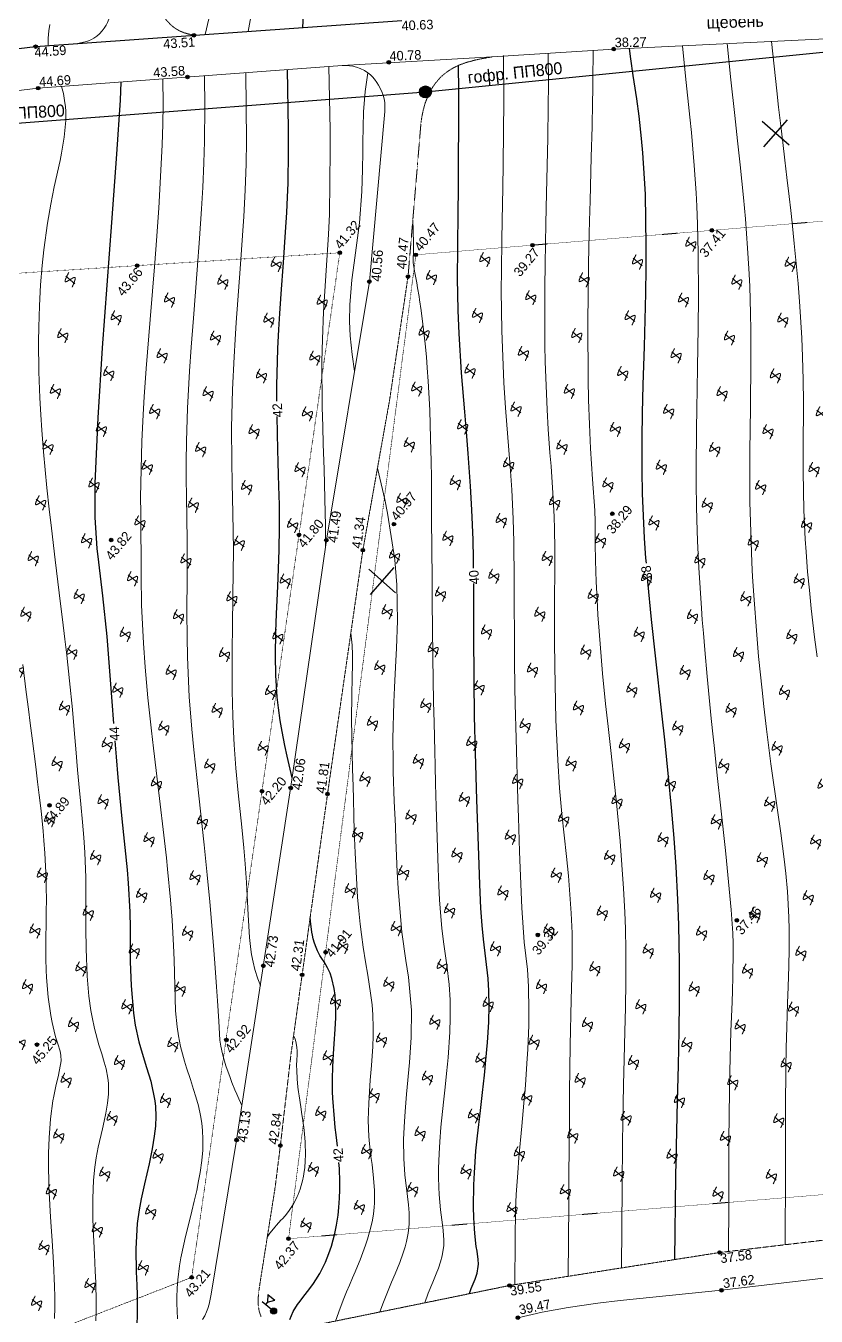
# Model space of a CAD drawing. Header units: millimetres. Extents: x -2893842 to -949497, y -1203244 to 262218.
# Drawn here: x -2146808 to -2080519, y -541060 to -432807 of the extents above; entities that cross this region are included whole.
import ezdxf

# ---------------------------------------------------------------- set-up
doc = ezdxf.new("R2010")
doc.units = ezdxf.units.MM
doc.linetypes.add('g5_05x2', pattern=[3.5, 2.5, -1])
doc.linetypes.add('g5_366', pattern=[0.85, 0.1, -0.75])
doc.layers.get('0').update_dxf_attribs({"lineweight": 5})
for name, color, linetype in [('!!!_ Размеры', 7, 'Continuous'), ('02_сетка', 253, 'Continuous'), ('07_Объекты электропередачи', 253, 'Continuous'), ('10_Границы покрытий и угодий', 253, 'Continuous'), ('13_Растительность', 253, 'Continuous'), ('19_Горизонтали', 253, 'Continuous'), ('30_Канализация', 253, 'Continuous'), ('44_Крышки колодцев', 253, 'Continuous'), ('61_Отметки высоты поверхности', 253, 'Continuous')]:
    doc.layers.add(name, color=color, linetype=linetype)
doc.styles.add('LIKE17', font='d431.shx')
doc.styles.add('LIKE32', font='peteri.shx')
doc.styles.add('LIKE36', font='pragmai.shx')
doc.styles.add('Line_GUGK', font='')
doc.styles.get('Line_GUGK').set_extended_font_data('Bm431', italic=True)
doc.linetypes.add('g5_122_d', pattern='A,1,-1,1.5,-0.4,["Др",Line_GUGK,S=1,R=0,X=0,Y=-0.5],-2.4,1.5,-1,4,-1,4,-1,3', length=21.8)

# ---------------------------------------------------------------- blocks, each defined once
blk = doc.blocks.new('BL_333')
at = {"color": 0}
for p, q in [((0, -3), (0, 3)), ((-3, 0), (3, 0))]:
    blk.add_line(p, q, dxfattribs=at)
blk = doc.blocks.new('g5_330')
blk.add_hatch(color=0).paths.add_polyline_path([(-0.15, 0, 1), (0.15, 0, 1)])
at = {"color": 0}
blk.add_circle((0, 0), 0.15, dxfattribs=at)
blk = doc.blocks.new('g5_111_3b')
h = blk.add_hatch(color=0)
edge = h.paths.add_edge_path()
edge.add_arc((0, 0), 0.25, 0, 360)
at = {"color": 0}
for points in [[(0, 1.25), (0, 0.25)], [(0.75, 1.25), (0.25, 0.875), (0.75, 0.5)], [(0.75, 1.25), (0.75, 0.5)], [(0.25, 0.875), (0, 0.875)]]:
    blk.add_lwpolyline(points, dxfattribs=at)
blk.add_circle((0, 0), 0.25, dxfattribs=at)
blk = doc.blocks.new('g5_117')
h = blk.add_hatch(color=255)
h.paths.add_polyline_path([(-0.3, 0.35), (0.35, -0.3, 0.177899), (0.46, 0, 0.639215)])
h.paths.add_polyline_path([(-0.35, 0.3, 0.177899), (-0.46, 0, 0.639215), (0.3, -0.35)])
at = {"color": 0}
blk.add_lwpolyline([(0.35, -0.35), (-0.35, 0.35)], dxfattribs=at)
blk.add_circle((0, 0), 0.5, dxfattribs=at)
blk = doc.blocks.new('g5_411')
at = {"color": 0, "linetype": 'Continuous', "lineweight": 15}
for points in [[(0.38, 1), (0.37, 1), (0.36, 1), (0.35, 0.99), (0.34, 0.99), (0.33, 0.99), (0.32, 0.99), (0.31, 0.99), (0.3, 0.98), (0.29, 0.98), (0.28, 0.98), (0.27, 0.98), (0.26, 0.97), (0.25, 0.97), (0.24, 0.97), (0.23, 0.97), (0.22, 0.97), (0.21, 0.96), (0.2, 0.96), (0.19, 0.96), (0.18, 0.96), (0.17, 0.95), (0.16, 0.95), (0.15, 0.95), (0.14, 0.95), (0.13, 0.95), (0.12, 0.94), (0.11, 0.94), (0.1, 0.94), (0.09, 0.94), (0.08, 0.93), (0.07, 0.93), (0.06, 0.93), (0.05, 0.93), (0.04, 0.93), (0.03, 0.92), (0.02, 0.92), (0.01, 0.92), (0, 0.92), (-0.01, 0.91), (-0.01, 0.91), (-0.02, 0.91), (-0.03, 0.91), (-0.04, 0.9), (-0.05, 0.9), (-0.06, 0.9), (-0.07, 0.9), (-0.08, 0.89), (-0.09, 0.89), (-0.1, 0.89), (-0.11, 0.88), (-0.12, 0.88), (-0.13, 0.88), (-0.14, 0.88), (-0.15, 0.87), (-0.16, 0.87), (-0.17, 0.87), (-0.18, 0.86), (-0.19, 0.86), (-0.2, 0.86), (-0.21, 0.86), (-0.22, 0.85), (-0.23, 0.85), (-0.24, 0.85), (-0.24, 0.84), (-0.25, 0.84), (-0.26, 0.83), (-0.27, 0.83), (-0.28, 0.83), (-0.29, 0.82), (-0.3, 0.82), (-0.31, 0.81), (-0.32, 0.81), (-0.33, 0.8), (-0.34, 0.8), (-0.34, 0.79), (-0.35, 0.79), (-0.36, 0.78), (-0.37, 0.78), (-0.37, 0.77), (-0.38, 0.76), (-0.38, 0.75), (-0.38, 0.74), (-0.38, 0.73), (-0.38, 0.72), (-0.38, 0.71), (-0.37, 0.71), (-0.36, 0.7), (-0.35, 0.69), (-0.35, 0.69), (-0.34, 0.68), (-0.33, 0.68), (-0.32, 0.67), (-0.31, 0.67), (-0.3, 0.66), (-0.29, 0.66), (-0.28, 0.65), (-0.28, 0.65), (-0.27, 0.64), (-0.26, 0.64), (-0.25, 0.63), (-0.24, 0.63), (-0.23, 0.63), (-0.22, 0.62), (-0.21, 0.62), (-0.2, 0.62), (-0.19, 0.61), (-0.18, 0.61), (-0.17, 0.6), (-0.17, 0.6), (-0.16, 0.6), (-0.15, 0.59), (-0.14, 0.59), (-0.13, 0.59), (-0.12, 0.58), (-0.11, 0.58), (-0.1, 0.58), (-0.09, 0.57), (-0.08, 0.57), (-0.07, 0.57), (-0.06, 0.56), (-0.05, 0.56), (-0.04, 0.56), (-0.03, 0.55), (-0.02, 0.55), (-0.01, 0.55), (-0.01, 0.54), (0, 0.54), (0.01, 0.54), (0.02, 0.53), (0.03, 0.53), (0.04, 0.53), (0.05, 0.52), (0.06, 0.52), (0.07, 0.52), (0.08, 0.51), (0.09, 0.51), (0.1, 0.51), (0.11, 0.5), (0.12, 0.5), (0.13, 0.5), (0.14, 0.49), (0.14, 0.49), (0.15, 0.48), (0.16, 0.48), (0.17, 0.48), (0.18, 0.47), (0.19, 0.47), (0.2, 0.47), (0.21, 0.46), (0.22, 0.46), (0.23, 0.45), (0.24, 0.45), (0.25, 0.45), (0.26, 0.44), (0.26, 0.44), (0.27, 0.43), (0.28, 0.43), (0.29, 0.42), (0.3, 0.42), (0.31, 0.42), (0.32, 0.41), (0.33, 0.4), (0.33, 0.4), (0.34, 0.39), (0.35, 0.39), (0.36, 0.38), (0.37, 0.38), (0.37, 0.37), (0.38, 0.36), (0.39, 0.35), (0.39, 0.34), (0.39, 0.33), (0.39, 0.32), (0.39, 0.31), (0.39, 0.3), (0.38, 0.3), (0.38, 0.29), (0.37, 0.28), (0.36, 0.27), (0.36, 0.27), (0.35, 0.26), (0.34, 0.25), (0.33, 0.25), (0.32, 0.24), (0.31, 0.24), (0.31, 0.23), (0.3, 0.23), (0.29, 0.22), (0.28, 0.22), (0.27, 0.21), (0.26, 0.21), (0.25, 0.2), (0.24, 0.2), (0.23, 0.2), (0.23, 0.19), (0.22, 0.19), (0.21, 0.18), (0.2, 0.18), (0.19, 0.18), (0.18, 0.17), (0.17, 0.17), (0.16, 0.17), (0.15, 0.16), (0.14, 0.16), (0.13, 0.15), (0.12, 0.15), (0.11, 0.15), (0.1, 0.14), (0.1, 0.14), (0.09, 0.14), (0.08, 0.13), (0.07, 0.13), (0.06, 0.13), (0.05, 0.13), (0.04, 0.12), (0.03, 0.12), (0.02, 0.12), (0.01, 0.11), (0, 0.11), (-0.01, 0.11), (-0.02, 0.1), (-0.03, 0.1), (-0.04, 0.1), (-0.05, 0.09), (-0.06, 0.09), (-0.07, 0.09), (-0.08, 0.09), (-0.09, 0.08), (-0.1, 0.08), (-0.1, 0.08), (-0.11, 0.07), (-0.12, 0.07), (-0.13, 0.07), (-0.14, 0.07), (-0.15, 0.06), (-0.16, 0.06), (-0.17, 0.06), (-0.18, 0.05), (-0.19, 0.05), (-0.2, 0.05), (-0.21, 0.05), (-0.22, 0.04), (-0.23, 0.04), (-0.24, 0.04), (-0.25, 0.04), (-0.26, 0.03), (-0.27, 0.03), (-0.28, 0.03), (-0.29, 0.02), (-0.3, 0.02), (-0.31, 0.02), (-0.32, 0.02), (-0.33, 0.01), (-0.34, 0.01), (-0.35, 0.01), (-0.35, 0.01), (-0.36, 0), (-0.37, 0), (-0.38, 0)], [(0, 1), (0, 0)]]:
    blk.add_lwpolyline(points, dxfattribs=at)
blk = doc.blocks.new('Топо_07.04.17')
at = {"layer": '02_сетка', "color": 3, "linetype": 'Continuous'}
for p, q in [((-193068, -310285), (-190847, -308269)), ((-190949, -310388), (-192966, -308166)), ((-230092, -343889), (-227871, -341873)), ((-227973, -343992), (-229989, -341771))]:
    blk.add_line(p, q, dxfattribs=at)
at = {"layer": '10_Границы покрытий и угодий', "color": 7, "linetype": 'Continuous', "lineweight": 30}
blk.add_lwpolyline([(-281070, -295231), (-252814, -295062), (-222045, -296344)], dxfattribs=at)
at = {"layer": '10_Границы покрытий и угодий', "linetype": 'Continuous', "lineweight": 20}
for points in [[(-280998, -298733), (-252989, -298552), (-227444, -299523), (-214855, -300231), (-204661, -300734), (-184621, -302031), (-178068, -303047), (-175637, -303386), (-173599, -303604), (-172011, -303717), (-171002, -303758), (-169005, -303764), (-167051, -303678), (-165433, -303542), (-164143, -303392), (-162858, -303207)], [(-249430, -240376), (-247979, -257793), (-246040, -285996), (-246082, -292238), (-246205, -292753), (-246296, -293067), (-246446, -293459), (-246584, -293726), (-246717, -293929), (-246916, -294177), (-247119, -294385), (-247365, -294593), (-247605, -294758), (-247870, -294901), (-248089, -294990), (-248346, -295066), (-248649, -295128), (-249299, -295208)]]:
    blk.add_lwpolyline(points, dxfattribs=at)
at = {"layer": '10_Границы покрытий и угодий', "linetype": 'g5_05x2', "lineweight": 20}
blk.add_lwpolyline([(-248135, -223214), (-246513, -240591), (-244881, -257388), (-242582, -286382), (-242517, -291853), (-242350, -292457), (-242161, -293047), (-242004, -293445), (-241830, -293808), (-241637, -294134), (-241360, -294502), (-241143, -294732), (-240889, -294951), (-240628, -295134), (-240323, -295300), (-239969, -295452), (-239517, -295616)], dxfattribs=at)
at = {"layer": '10_Границы покрытий и угодий', "color": 7, "linetype": 'Continuous', "lineweight": 20}
for points in [[(-250936, -402745), (-250725, -402464), (-250535, -402149), (-250398, -401874), (-250253, -401531), (-249972, -400714), (-246406, -388104), (-238381, -358609), (-233248, -338953), (-227220, -317800), (-224314, -303768), (-224255, -303248), (-224246, -303026), (-224260, -302697), (-224305, -302405), (-224364, -302158), (-224448, -301886), (-224594, -301510), (-224707, -301272), (-224884, -300966), (-225031, -300760), (-225173, -300589), (-225378, -300379), (-225632, -300165), (-225976, -299939), (-226255, -299802), (-226557, -299693), (-226829, -299624), (-227444, -299523)], [(-224644, -405571), (-222556, -405357), (-220342, -405208), (-217838, -405118), (-215956, -405094), (-207410, -405212), (-190145, -405130), (-173407, -404388), (-155176, -403291), (-136547, -402462), (-121656, -401351)]]:
    blk.add_lwpolyline(points, dxfattribs=at)
at = {"layer": '10_Границы покрытий и угодий', "color": 7, "linetype": 'g5_05x2', "lineweight": 20}
for points in [[(-246037, -403049), (-246096, -402820), (-246133, -402600), (-246153, -402349), (-246153, -402059), (-246144, -401906), (-246080, -401400), (-245988, -400954), (-245832, -400350), (-243644, -392435), (-242808, -388982), (-241054, -381438), (-235555, -360122), (-230305, -340130), (-226654, -327860), (-223952, -317750), (-222106, -308513), (-221411, -305006), (-221247, -304425), (-221086, -303952), (-220906, -303493), (-220594, -302903), (-220331, -302491), (-220090, -302172), (-219829, -301878), (-219446, -301524), (-219223, -301350), (-218954, -301169), (-218630, -300983), (-218299, -300824), (-218006, -300707), (-217627, -300585), (-217011, -300441), (-216287, -300335), (-215742, -300285), (-214855, -300231)], [(-189778, -401954), (-207212, -402047), (-225041, -402812), (-242987, -404408)]]:
    blk.add_lwpolyline(points, dxfattribs=at)
at = {"layer": '10_Границы покрытий и угодий', "color": 7, "linetype": 'g5_366', "lineweight": 20}
for points in [[(-267150, -403277), (-267150, -403277), (-326166, -406624), (-356552, -405124), (-361266, -393704), (-339079, -309702), (-229414, -315118), (-251446, -399128)], [(-243008, -396822), (-223094, -316008), (-151923, -318185), (-154784, -399521)]]:
    blk.add_lwpolyline(points, close=True, dxfattribs=at)
at = {"layer": '19_Горизонтали', "linetype": 'Continuous', "lineweight": 20}
for points in [[(-238571, -295656), (-238127, -294378)], [(-234956, -295806), (-234598, -294626)]]:
    blk.add_lwpolyline(points, dxfattribs=at)
at = {"layer": '19_Горизонтали', "color": 42, "linetype": 'Continuous', "lineweight": 20}
for points in [[(-251761, -295106), (-251732, -294791), (-251686, -294471), (-251562, -293872), (-251430, -293363)], [(-263270, -401250), (-263144, -400346), (-263041, -399448), (-262957, -398561), (-262819, -396617), (-262722, -394726), (-262653, -393208), (-262608, -392282), (-262480, -390181), (-262298, -388191), (-262206, -387430), (-262014, -386141), (-261709, -384575), (-261336, -383114), (-261220, -382722), (-260955, -381913), (-260617, -381004), (-260275, -379843), (-260243, -379393), (-260277, -379021), (-260399, -378383), (-260508, -377797), (-260583, -377299), (-260668, -376565), (-260715, -375971), (-260760, -374422), (-260703, -372747), (-260660, -372137), (-260577, -371194), (-260418, -369750), (-260196, -367973), (-260097, -367194), (-259991, -366318), (-259867, -365189), (-259807, -364547), (-259666, -362382), (-259628, -361321), (-259609, -360523), (-259591, -358817), (-259591, -357502), (-259598, -356366), (-259609, -355111), (-259640, -352669), (-259659, -351398), (-259676, -350227), (-259698, -348780), (-259727, -346447)], [(-259839, -401851), (-259725, -401060), (-259634, -400300), (-259485, -398650), (-259419, -397696), (-259374, -396967), (-259334, -396299), (-259269, -395218), (-259194, -394139), (-259113, -393167), (-259029, -392346), (-258940, -391613), (-258700, -390107), (-258470, -389023), (-258276, -388273), (-258010, -387398), (-257481, -385891), (-257267, -385288), (-257048, -384625), (-256813, -383802), (-256657, -383081), (-256551, -382156), (-256544, -381722), (-256602, -380947), (-256690, -380363), (-256825, -379649), (-256979, -378868), (-257194, -377454), (-257284, -376492), (-257317, -375937), (-257348, -374729), (-257308, -373031), (-257140, -370737), (-256962, -369035), (-256854, -368093), (-256666, -366468), (-256490, -364800), (-256327, -362713), (-256274, -361444), (-256244, -360143), (-256219, -358635), (-256181, -356928), (-256149, -355746), (-256097, -353978), (-256060, -352712), (-256011, -350653), (-255980, -348240), (-255973, -346085), (-255976, -344745), (-255986, -343072), (-255997, -341734), (-256031, -338014), (-256048, -335363), (-256049, -333735), (-256040, -331937), (-255985, -328900), (-255924, -327083), (-255864, -325791), (-255782, -324378), (-255616, -322196), (-255356, -319659), (-255208, -318485), (-254948, -316705), (-254647, -314961), (-254331, -313369), (-254044, -312083), (-254044, -312083), (-253487, -309889), (-253033, -308327), (-252587, -306932), (-251857, -304798), (-251662, -304196), (-251285, -302888), (-251005, -301513), (-250918, -300724), (-250900, -300349), (-250902, -299823), (-250947, -299238), (-251046, -298626)], [(-253023, -402438), (-252970, -401793), (-252917, -401172), (-252864, -400660), (-252754, -399891), (-252620, -399194), (-252342, -398064), (-252153, -397412), (-251792, -396299), (-251564, -395652), (-251181, -394603), (-250816, -393623), (-250510, -392792), (-250206, -391927), (-249953, -391156), (-249745, -390460), (-249497, -389494), (-249323, -388626), (-249199, -387718), (-249149, -386996), (-249144, -386381), (-249178, -385719), (-249268, -384894), (-249388, -384125), (-249504, -383495), (-249681, -382615), (-249886, -381606), (-249994, -381035), (-250186, -379787), (-250267, -378871), (-250293, -378114), (-250263, -376771), (-250098, -374656), (-249906, -372506), (-249820, -371304), (-249706, -369165), (-249645, -367449), (-249596, -364882), (-249587, -363924), (-249583, -362010), (-249599, -358910), (-249627, -354652), (-249629, -353197), (-249609, -350416), (-249550, -347838), (-249469, -345819), (-249258, -342619), (-249018, -340178), (-248467, -334926), (-248325, -333612), (-247696, -328992), (-247327, -326733), (-247072, -325273), (-246642, -322941), (-245850, -318877), (-244924, -314219), (-244563, -312370), (-244061, -309691), (-243186, -304439), (-242943, -302716), (-242739, -301102), (-242508, -298951)], [(-239027, -299083), (-239284, -301677), (-239631, -304565), (-239887, -306352), (-240211, -308396), (-240514, -310159), (-240961, -312608), (-241458, -315209), (-242233, -319180), (-242689, -321572), (-243053, -323561), (-243573, -326625), (-243981, -329385), (-244204, -331134), (-244354, -332497), (-244500, -333976), (-244848, -337638), (-245192, -340674), (-245555, -343692), (-245778, -345699), (-245938, -347378), (-246153, -350723), (-246238, -353426), (-246265, -355170), (-246289, -359048), (-246318, -363198), (-246351, -365723), (-246392, -367990), (-246489, -371683), (-246555, -373557), (-246621, -375141), (-246676, -376319), (-246767, -378019), (-246848, -379620), (-246833, -380135), (-246771, -380782), (-246705, -381224), (-246591, -381825), (-246469, -382369), (-246375, -382756), (-246246, -383266), (-246070, -383915), (-245963, -384284), (-245839, -384682), (-245731, -385008), (-245637, -385278)], [(-242963, -375451), (-243119, -374862), (-243270, -374061), (-243347, -373434), (-243394, -372790), (-243411, -372351), (-243413, -371352), (-243322, -369449), (-243147, -366731), (-243081, -365168), (-243043, -363811), (-243012, -362063), (-242978, -359186), (-242942, -357089), (-242873, -355130), (-242813, -354053), (-242719, -352731), (-242526, -350615), (-242336, -348856), (-242139, -347215), (-241891, -345259), (-241556, -342680), (-241093, -338869), (-240786, -335805), (-240563, -333313), (-240398, -331530), (-240093, -328682), (-239656, -325509), (-239209, -322782), (-238955, -321348), (-238701, -319961), (-237859, -315527), (-237859, -315527), (-237064, -311198), (-236697, -309003), (-236372, -306834), (-236127, -304938), (-235528, -299216)], [(-233375, -339439), (-233196, -337760), (-232980, -335499), (-232769, -333016), (-232599, -330922), (-232477, -329451), (-232333, -327825), (-231928, -324011), (-231678, -322151), (-231323, -319903), (-230718, -316481), (-230185, -313481), (-229912, -311814), (-229234, -306473), (-229066, -304790), (-228552, -299481)], [(-229309, -325131), (-229352, -323718), (-229325, -322131), (-229242, -320932), (-229070, -319546), (-228660, -317481), (-228314, -316091), (-227478, -312819), (-226984, -310210), (-226735, -308405), (-226556, -306951), (-226457, -306154), (-226092, -303597), (-225771, -301928), (-225378, -300379)], [(-224588, -402793), (-224139, -399022), (-223805, -396529), (-223608, -395288), (-223287, -393494), (-223041, -392222), (-222516, -389655), (-222121, -387750), (-221819, -386253), (-221478, -384466), (-221273, -383297), (-220967, -381307), (-220815, -380102), (-220627, -378078), (-220553, -376646), (-220555, -374326), (-220427, -371444), (-220191, -368130), (-220088, -366730), (-219870, -363876), (-219753, -362401), (-219321, -357286), (-219054, -354373), (-218925, -353028), (-218699, -350759), (-218424, -348137), (-218248, -346539), (-217968, -344067), (-217630, -340853), (-217466, -338928), (-217317, -336509), (-217230, -334541), (-217181, -333188), (-217059, -329624), (-216965, -327511), (-216652, -323140), (-216314, -319830), (-216113, -318108), (-215799, -315602), (-215584, -313952), (-215224, -311236), (-214967, -309273), (-214629, -306593), (-214321, -304010), (-213909, -300227)], [(-210153, -300463), (-210437, -303038), (-210658, -304857), (-211002, -307523), (-211624, -312112), (-211968, -314641), (-212189, -316290), (-212415, -318023), (-212655, -319937), (-212954, -322499), (-213195, -324789), (-213321, -326130), (-213627, -330178), (-213713, -331797), (-213791, -333784), (-213831, -334916), (-213922, -337165), (-214043, -339133), (-214132, -340188), (-214300, -341831), (-214502, -343598), (-214787, -346043), (-215032, -348183), (-215182, -349529), (-215402, -351602), (-215817, -356102), (-216049, -359486), (-216156, -361826), (-216211, -363979), (-216241, -367601), (-216260, -369229), (-216367, -372369), (-216486, -374019), (-216790, -376680), (-217192, -379575), (-217701, -383348), (-218201, -387272), (-218443, -389229), (-219057, -394314), (-219328, -396573), (-220063, -402599)], [(-215538, -402405), (-214714, -395656), (-214254, -391923), (-214049, -390310), (-213634, -387170), (-213634, -387170), (-213337, -385035), (-213015, -382742), (-212743, -380754), (-212462, -378568), (-212168, -375963), (-212001, -374188), (-211892, -372775), (-211771, -370786), (-211623, -366817), (-211572, -363880), (-211556, -362027), (-211543, -359180), (-211535, -357141), (-211523, -355243), (-211489, -352670), (-211389, -349120), (-211327, -347730), (-211257, -346455), (-211157, -344974), (-211010, -343181), (-210878, -341807), (-210675, -339927), (-210597, -339024), (-210495, -336379), (-210370, -333805), (-210238, -331801), (-210075, -329744), (-209920, -328041), (-209427, -323450), (-209096, -320752), (-208783, -318358), (-208445, -315878), (-208299, -314823), (-208064, -313145), (-207553, -309517), (-207201, -306980), (-206932, -304989), (-206791, -303913), (-206694, -303167), (-206391, -300639)], [(-206450, -402043), (-205981, -398090), (-205755, -396117), (-205486, -393765), (-205356, -392636), (-205148, -390884), (-204856, -388532), (-204662, -387053), (-204185, -383709), (-203807, -381290), (-203659, -380331), (-203496, -379216), (-203217, -376978), (-203162, -376421), (-203089, -375540), (-202999, -373595), (-202940, -369455), (-202933, -368579), (-202910, -365008), (-202896, -362270), (-202883, -359976), (-202875, -358991), (-202861, -357459), (-202829, -355088), (-202808, -353921), (-202756, -351660), (-202715, -350274), (-202676, -349146), (-202637, -348154), (-202468, -344770), (-202320, -342526), (-202179, -340746), (-202079, -339625), (-201897, -337788), (-201758, -336515), (-201355, -333163), (-201146, -331541), (-200919, -329815), (-200689, -328091), (-200457, -326336), (-200260, -324818), (-199929, -322131), (-199536, -318517), (-199323, -316105), (-199214, -314598), (-199149, -313502), (-199049, -311196), (-198981, -308430), (-198962, -307119), (-198931, -303659), (-198903, -301107)], [(-195164, -301349), (-195197, -304388), (-195208, -307414), (-195213, -309553), (-195223, -311585), (-195256, -314315), (-195296, -316125), (-195384, -318603), (-195471, -320292), (-195569, -321792), (-195758, -324052), (-195897, -325459), (-196179, -328003), (-196662, -331924), (-197113, -335539), (-197292, -337050), (-197584, -339752), (-197999, -344830), (-198073, -346043), (-198171, -347964), (-198270, -350543), (-198326, -352724), (-198362, -355569), (-198366, -356958), (-198358, -358870), (-198316, -361792), (-198214, -365718), (-198159, -367667), (-198122, -369865), (-198122, -371078), (-198152, -372583), (-198269, -374739), (-198363, -375789), (-198551, -377417), (-198743, -378819), (-198998, -380549), (-199203, -381914), (-199487, -383904), (-199721, -385626), (-199943, -387340), (-200342, -390589), (-200778, -394313), (-201177, -397757), (-201458, -400134), (-201687, -402018)], [(-193454, -353304), (-193476, -351657), (-193484, -349235), (-193470, -347682), (-193439, -346132), (-193383, -344463), (-193334, -343392), (-193179, -340961), (-192873, -337753), (-192690, -336163), (-192511, -334683), (-192340, -333268), (-192187, -331957), (-191989, -330083), (-191989, -330083), (-191825, -328182), (-191713, -326574), (-191563, -323535), (-191513, -322013), (-191480, -320602), (-191451, -318636), (-191439, -316895), (-191437, -315855), (-191438, -314666), (-191444, -313064), (-191451, -311622), (-191460, -310104), (-191466, -308696), (-191470, -307134), (-191469, -305760), (-191426, -301591)], [(-232266, -403455), (-231877, -402671), (-231399, -401806), (-231399, -401806), (-231037, -401148), (-230801, -400691), (-230568, -400190), (-230375, -399702), (-230140, -398843), (-230077, -398406), (-230035, -397589), (-230037, -397129), (-230064, -395855), (-230032, -394571), (-229993, -393942), (-229918, -393108), (-229836, -392400), (-229655, -391150), (-229485, -390170), (-229253, -388975), (-228807, -386904), (-228530, -385669), (-228283, -384553), (-228118, -383787), (-228004, -383237), (-227613, -381123), (-227441, -379939), (-227345, -379108), (-227284, -378435), (-227218, -377147), (-227231, -375521), (-227299, -373540), (-227304, -372374), (-227282, -371394), (-227216, -369990), (-227142, -368835), (-227033, -367376), (-226616, -362184), (-226456, -360291), (-226322, -358755), (-226218, -357580), (-226000, -355179), (-225839, -353452), (-225478, -349737), (-225221, -347173), (-225025, -345272), (-224807, -343180), (-224272, -338146), (-224097, -336514), (-223909, -334716), (-223777, -333388), (-223597, -331453), (-223408, -329084), (-223260, -326649), (-223212, -325541), (-223183, -324610), (-223161, -323529), (-223157, -321872), (-223179, -320693), (-223209, -319790), (-223222, -319508), (-223259, -318783), (-223286, -318352), (-223325, -317796), (-223360, -317347), (-223394, -316796), (-223393, -316683), (-223373, -316396), (-223346, -316195), (-223288, -315852), (-223190, -315056), (-223098, -313962), (-223018, -313075)], [(-228316, -333444), (-228001, -336121), (-227911, -337266), (-227803, -339266), (-227730, -341228), (-227800, -343345), (-228098, -346348), (-228426, -348616), (-228680, -350188), (-228962, -351889), (-229155, -353088), (-229584, -356145), (-229784, -358021), (-229864, -358897), (-230057, -361344), (-230204, -363450), (-230286, -364607), (-230478, -367279), (-230567, -368677), (-230680, -372334), (-230611, -374747), (-230551, -376157), (-230600, -378937), (-230879, -381212), (-231258, -383285), (-231805, -385900), (-232092, -387326), (-232245, -388157), (-232473, -389615), (-232646, -391243), (-232673, -391670), (-232704, -392584), (-232682, -394421), (-232683, -395133), (-232710, -395792), (-232824, -396754), (-232996, -397501), (-233216, -398179), (-233377, -398594), (-233589, -399085), (-233971, -399868), (-234445, -400750), (-234826, -401430), (-235192, -402082), (-235686, -403002), (-236086, -403794)], [(-239880, -404132), (-239370, -403093), (-238956, -402316), (-238675, -401809), (-238378, -401281), (-238039, -400684), (-237775, -400217), (-237527, -399772), (-237248, -399259), (-236653, -398084), (-236429, -397597), (-236150, -396927), (-235892, -396206), (-235707, -395582), (-235569, -394993), (-235508, -394664), (-235385, -393605), (-235345, -392577), (-235349, -391418), (-235360, -390746), (-235363, -389675), (-235346, -389057), (-235307, -388407), (-235237, -387674), (-235153, -387004), (-235043, -386274), (-234700, -384378), (-234463, -383165), (-234175, -381582), (-234042, -380710), (-233957, -380027), (-233866, -378945), (-233838, -378104), (-233843, -377119), (-233904, -375611), (-233969, -374464), (-234030, -373227), (-234061, -372151), (-234069, -371267), (-234060, -370154), (-234029, -369000), (-233819, -365279), (-233676, -363454), (-233569, -362191), (-233449, -360809), (-233354, -359703), (-233232, -358299), (-233112, -356922), (-232842, -354123), (-232593, -352078), (-232391, -350650), (-232247, -349563), (-232163, -348766), (-232106, -347940), (-232090, -347438), (-232092, -346936)], [(-244762, -396481), (-244524, -396189), (-244020, -395691), (-243923, -395604), (-243661, -395377), (-243461, -395205), (-243335, -395096), (-243084, -394871), (-242747, -394543), (-242485, -394247), (-242303, -394017), (-242072, -393687), (-241891, -393396), (-241792, -393220), (-241581, -392802), (-241450, -392504), (-241302, -392122), (-241179, -391756), (-241068, -391372), (-240992, -391064), (-240875, -390486), (-240802, -389995), (-240713, -388942), (-240693, -388221), (-240694, -387688), (-240700, -387317), (-240712, -386895), (-240723, -386592), (-240748, -385934), (-240778, -385022), (-240785, -384674), (-240788, -384284), (-240776, -383572), (-240735, -382878), (-240692, -382445), (-240631, -382003), (-240561, -381575), (-240522, -381254), (-240508, -380972), (-240513, -380762), (-240545, -380443), (-240581, -380247), (-240666, -379924)]]:
    blk.add_lwpolyline(points, dxfattribs=at)
at = {"layer": '19_Горизонтали', "color": 42, "linetype": 'Continuous', "lineweight": 30}
for points in [[(-227634, -258281), (-227607, -258556), (-227577, -260787), (-227577, -260787), (-227699, -263185), (-227744, -264269), (-227829, -266716), (-227913, -269718), (-227951, -271177), (-228001, -272968), (-228115, -276305), (-228214, -278466), (-228304, -280047), (-228494, -282662), (-228584, -283667), (-228822, -285915), (-229204, -288752), (-229618, -291369), (-230393, -295996)], [(-246060, -298816), (-246283, -300334), (-247085, -304783), (-247516, -307051), (-248161, -310432), (-249142, -315604), (-250102, -320787), (-251127, -326595), (-251528, -328985), (-251997, -332009), (-252174, -333375), (-252326, -334866), (-252456, -337474), (-252458, -338631), (-252429, -341481), (-252465, -344901), (-252642, -350378), (-252714, -352227)], [(-236052, -326892), (-235906, -325560), (-235635, -323582), (-235472, -322522), (-235210, -320947), (-234978, -319630), (-234677, -317983), (-234195, -315413), (-233734, -312895), (-233452, -311266), (-233247, -309998), (-233071, -308821), (-232969, -308090), (-232825, -306968), (-232529, -304297), (-232048, -299348)], [(-221242, -342678), (-221161, -341895), (-221014, -340303), (-220826, -337786), (-220719, -335817), (-220611, -333073), (-220555, -331240), (-220506, -329555), (-220397, -326285), (-220232, -322966), (-220095, -321056), (-219836, -318357), (-219546, -315848), (-219156, -312745), (-218942, -311042), (-218720, -309248), (-218196, -304842), (-217956, -302710), (-217763, -300629)], [(-206798, -343894), (-206785, -343460), (-206714, -341805), (-206460, -338056), (-206279, -336157), (-205969, -333437), (-205700, -331349), (-205377, -329010), (-204918, -325815), (-204293, -321375), (-204028, -319329), (-203802, -317424), (-203397, -313129), (-203308, -311802), (-203209, -309659), (-203180, -308447), (-203174, -306574), (-203208, -305089), (-203267, -303666), (-203290, -303114), (-203330, -301697), (-203327, -300821)], [(-238338, -358443), (-238552, -356598), (-238650, -355682), (-238755, -354490), (-238811, -353546), (-238835, -352459), (-238826, -351580), (-238790, -350657), (-238731, -349730), (-238575, -348076), (-238325, -346110), (-238103, -344617), (-237834, -342924), (-237632, -341663), (-237273, -339297), (-237036, -337460), (-236834, -335557), (-236691, -334001), (-236610, -333054), (-236520, -331964), (-236437, -330964), (-236192, -328186)], [(-228455, -403096), (-228250, -402692), (-227851, -401963), (-227617, -401465), (-227456, -400932), (-227426, -400737), (-227402, -400352), (-227419, -399638), (-227430, -399237), (-227428, -398151), (-227415, -397728), (-227366, -396825), (-227288, -395903), (-227058, -394070), (-226898, -393077), (-226736, -392186), (-226557, -391280), (-226291, -390033), (-225810, -387935), (-225467, -386478), (-225137, -385049), (-224865, -383815), (-224565, -382339), (-224276, -380668), (-224091, -379319), (-223965, -378051), (-223903, -377017), (-223934, -373697), (-223921, -372548), (-223845, -371074), (-223706, -369112), (-223586, -367466), (-223408, -365087), (-223167, -362016), (-222837, -358079), (-222560, -355029), (-222266, -352043), (-221837, -348072), (-221400, -344198), (-221375, -343960)], [(-211013, -402211), (-210144, -395256), (-209289, -389026), (-208876, -386069), (-208489, -383199), (-208183, -380778), (-207809, -377490), (-207515, -374357), (-207357, -372232), (-207198, -369472), (-207096, -367067), (-207018, -364485), (-206967, -361900), (-206935, -359048), (-206921, -356553), (-206907, -351693), (-206891, -348631), (-206842, -345422), (-206838, -345261)], [(-252767, -353689), (-252816, -355036), (-252867, -356759), (-252926, -360250), (-252980, -364547), (-253016, -365673), (-253156, -368079), (-253279, -369431), (-253349, -370112), (-253503, -371547), (-253572, -372221), (-253744, -374251), (-253807, -376550), (-253769, -377565), (-253624, -379001), (-253462, -379965), (-253217, -381217), (-253006, -382378), (-252844, -384051), (-252849, -384550), (-252913, -385363), (-253039, -386171), (-253225, -387013), (-253514, -388041), (-253919, -389271), (-254497, -390899), (-254909, -392097), (-255190, -392996), (-255487, -394135), (-255487, -394135), (-255838, -396222), (-256020, -398141), (-256103, -399260), (-256165, -400075), (-256250, -401009), (-256343, -401822), (-256555, -403137)], [(-238066, -389575), (-238064, -388617), (-238063, -387994), (-238057, -387269), (-237989, -385530), (-237944, -384982), (-237822, -383908), (-237680, -382925), (-237499, -381830), (-237353, -380999), (-237141, -379794), (-236991, -378867), (-236915, -378292), (-236842, -377495), (-236823, -376973), (-236835, -376401), (-236933, -375554), (-237040, -375081), (-237194, -374607), (-237429, -374087), (-237596, -373767), (-237713, -373520), (-237878, -373084), (-237957, -372818), (-238044, -372436), (-238107, -372047), (-238140, -371753), (-238161, -371480), (-238179, -371009), (-238181, -370804), (-238172, -370265)], [(-243672, -403555), (-243312, -402943), (-243312, -402943), (-242886, -402402), (-242640, -402134), (-242271, -401760), (-241786, -401274), (-241337, -400785), (-241108, -400510), (-240739, -400023), (-240486, -399653), (-240157, -399120), (-239791, -398444), (-239509, -397846), (-239107, -396833), (-238879, -396136), (-238657, -395326), (-238516, -394709), (-238367, -393921), (-238268, -393245), (-238192, -392575), (-238111, -391458), (-238099, -390946)]]:
    blk.add_lwpolyline(points, dxfattribs=at)
at = {"layer": '30_Канализация', "color": 3, "linetype": 'g5_122_d', "lineweight": 30}
blk.add_lwpolyline([(-459669, -290510), (-451541, -290393), (-401816, -295421), (-365694, -297745), (-330742, -299433), (-275570, -300513), (-220754, -302523), (-181654, -303046), (-137004, -304079), (-97871, -300292), (-69776, -299098), (-56112, -303462), (-26736, -316763)], dxfattribs=at)
at = {"layer": '02_сетка', "color": 92, "xscale": 500.0000000002746, "yscale": 500.0000000002746, "zscale": 500.0000000002746, "rotation": 42.22816425403256}
for p in [(-191958, -309277), (-228981, -342881)]:
    blk.add_blockref('BL_333', p, dxfattribs=at)
at = {"layer": '07_Объекты электропередачи', "color": 7, "linetype": 'Continuous', "lineweight": 20, "xscale": 999.9999999999995, "yscale": 999.9999999999995, "zscale": 999.9999999999995, "rotation": 43.98139083737546}
blk.add_blockref('g5_111_3b', (-244933, -402706, -67200), dxfattribs=at)
at = {"layer": '13_Растительность', "color": 7, "linetype": 'Continuous', "lineweight": 20, "xscale": 999.9999999999995, "yscale": 999.9999999999995, "zscale": 999.9999999999995, "rotation": 43.98139083737546}
for p in [(-251774, -315197, -67200), (-234459, -315859, -67200), (-239073, -316837, -67200), (-243687, -317816, -67200), (-217027, -317432, -153820), (-199712, -318094, -153820), (-248302, -318795, -67200), (-221641, -318411, -153820), (-204326, -319072, -153820), (-252916, -319774, -67200), (-230987, -319456, -67200), (-208941, -320051, -153820), (-240215, -321414, -67200), (-235601, -320435, -67200), (-213555, -321030, -153820), (-191626, -320713, -153820), (-244830, -322393, -67200), (-218169, -322009, -153820), (-196240, -321691, -153820), (-249444, -323372, -67200), (-222784, -322987, -153820), (-200854, -322670, -153820), (-254058, -324350, -67200), (-232129, -324033, -67200), (-210083, -324628, -153820), (-205469, -323649, -153820), (-236743, -325012, -67200), (-214697, -325606, -153820), (-192768, -325289, -153820), (-241358, -325991, -67200), (-219311, -326585, -153820), (-197382, -326268, -153820), (-245972, -326969, -67200), (-223926, -327564, -153820), (-201996, -327247, -153820), (-255200, -328927, -67200), (-250586, -327948, -67200), (-233271, -328610, -67200), (-206611, -328226, -153820), (-237885, -329588, -67200), (-211225, -329204, -153820), (-193910, -329866, -153820), (-242500, -330567, -67200), (-220454, -331162, -153820), (-215839, -330183, -153820), (-198524, -330845, -153820), (-247114, -331546, -67200), (-225068, -332141, -153820), (-203139, -331823, -153820), (-251728, -332525, -67200), (-234413, -333186, -67200), (-207753, -332802, -153820), (-256343, -333504, -67200), (-239028, -334165, -67200), (-212367, -333781, -153820), (-190438, -333464, -153820), (-243642, -335144, -67200), (-216982, -334760, -153820), (-199666, -335421, -153820), (-195052, -334442, -153820), (-248256, -336123, -67200), (-221596, -335739, -153820), (-204281, -336400, -153820), (-252871, -337101, -67200), (-226210, -336717, -153820), (-208895, -337379, -153820), (-257485, -338080, -67200), (-240170, -338742, -67200), (-235555, -337763, -67200), (-213509, -338358, -153820), (-191580, -338040, -153820), (-244784, -339720, -67200), (-218124, -339336, -153820), (-196194, -339019, -153820), (-249398, -340699, -67200), (-222738, -340315, -153820), (-200809, -339998, -153820), (-254013, -341678, -67200), (-227352, -341294, -153820), (-210037, -341955, -153820), (-205423, -340977, -153820), (-258627, -342657, -67200), (-236698, -342339, -67200), (-214652, -342934, -153820), (-192722, -342617, -153820), (-241312, -343318, -67200), (-219266, -343913, -153820), (-197337, -343596, -153820), (-245926, -344297, -67200), (-223880, -344892, -153820), (-201951, -344574, -153820), (-255155, -346255, -67200), (-250541, -345276, -67200), (-228495, -345871, -153820), (-206565, -345553, -153820), (-259769, -347233, -67200), (-237840, -346916, -67200), (-211180, -346532, -153820), (-193864, -347193, -153820), (-242454, -347895, -67200), (-215794, -347511, -153820), (-198479, -348172, -153820), (-247069, -348874, -67200), (-225022, -349468, -153820), (-220408, -348490, -153820), (-203093, -349151, -153820), (-251683, -349852, -67200), (-229637, -350447, -153820), (-207707, -350130, -153820), (-256297, -350831, -67200), (-238982, -351493, -67200), (-212322, -351109, -153820), (-243596, -352472, -67200), (-216936, -352087, -153820), (-199621, -352749, -153820), (-195007, -351770, -153820), (-248211, -353450, -67200), (-221550, -353066, -153820), (-204235, -353728, -153820), (-253082, -354304, -67200), (-226165, -354045, -153820), (-208850, -354706, -153820), (-257439, -355408, -67200), (-230779, -355024, -153820), (-213464, -355685, -153820), (-244739, -357048, -67200), (-240124, -356069, -67200), (-218078, -356664, -153820), (-196149, -356347, -153820), (-249353, -358027, -67200), (-222693, -357643, -153820), (-200763, -357325, -153820), (-253967, -359006, -67200), (-227307, -358622, -153820), (-209992, -359283, -153820), (-205377, -358304, -153820), (-258582, -359984, -67200), (-231921, -359600, -153820), (-214606, -360262, -153820), (-219220, -361241, -153820), (-197291, -360923, -153820), (-245881, -361625, -67200), (-223835, -362219, -153820), (-201905, -361902, -153820), (-255109, -363582, -67200), (-250495, -362604, -67200), (-228449, -363198, -153820), (-206520, -362881, -153820), (-259724, -364561, -67200), (-233063, -364177, -153820), (-211134, -363860, -153820), (-193819, -364521, -153820), (-215748, -364838, -153820), (-198433, -365500, -153820), (-247023, -366201, -67200), (-224977, -366796, -153820), (-220363, -365817, -153820), (-203048, -366479, -153820), (-251637, -367180, -67200), (-229591, -367775, -153820), (-207662, -367457, -153820), (-256252, -368159, -67200), (-234206, -368754, -153820), (-212276, -368436, -153820), (-260866, -369138, -67200), (-216891, -369415, -153820), (-199575, -370077, -153820), (-194961, -369098, -153820), (-248165, -370778, -67200), (-221505, -370394, -153820), (-204190, -371055, -153820), (-252780, -371757, -67200), (-226119, -371373, -153820), (-208804, -372034, -153820), (-257394, -372736, -67200), (-235348, -373330, -153820), (-230733, -372351, -153820), (-213418, -373013, -153820), (-262008, -373714, -67200), (-218033, -373992, -153820), (-196103, -373674, -153820), (-249307, -375355, -67200), (-222647, -374970, -153820), (-200718, -374653, -153820), (-253922, -376333, -67200), (-227261, -375949, -153820), (-209946, -376611, -153820), (-205332, -375632, -153820), (-258536, -377312, -67200), (-231876, -376928, -153820), (-214561, -377589, -153820), (-263150, -378291, -67200), (-236490, -377907, -153820), (-219175, -378568, -153820), (-197245, -378251, -153820), (-223789, -379547, -153820), (-201860, -379230, -153820), (-255064, -380910, -67200), (-250450, -379931, -67200), (-228404, -380526, -153820), (-206474, -380209, -153820), (-259678, -381889, -67200), (-233018, -381505, -153820), (-211088, -381187, -153820), (-237632, -382483, -153820), (-215703, -382166, -153820), (-198388, -382828, -153820), (-224931, -384124, -153820), (-220317, -383145, -153820), (-203002, -383806, -153820), (-251592, -384508, -67200), (-229546, -385102, -153820), (-207616, -384785, -153820), (-256206, -385487, -67200), (-234160, -386081, -153820), (-212231, -385764, -153820), (-260820, -386465, -67200), (-238774, -387060, -153820), (-216845, -386743, -153820), (-199530, -387404, -153820), (-221459, -387721, -153820), (-204144, -388383, -153820), (-252734, -389084, -67200), (-226074, -388700, -153820), (-208759, -389362, -153820), (-257348, -390063, -67200), (-235302, -390658, -153820), (-230688, -389679, -153820), (-213373, -390341, -153820), (-261963, -391042, -67200), (-239917, -391637, -153820), (-217987, -391319, -153820), (-222602, -392298, -153820), (-200672, -391981, -153820), (-253876, -393661, -67200), (-227216, -393277, -153820), (-209901, -393938, -153820), (-205286, -392960, -153820), (-258491, -394640, -67200), (-231830, -394256, -153820), (-214515, -394917, -153820), (-263105, -395619, -67200), (-236444, -395234, -153820), (-219129, -395896, -153820), (-241059, -396213, -153820), (-223744, -396875, -153820), (-201814, -396557, -153820), (-255018, -398238, -67200), (-206429, -397536, -153820), (-259633, -399216, -67200), (-264247, -400195, -67200)]:
    blk.add_blockref('g5_411', p, dxfattribs=at)
at = {"layer": '44_Крышки колодцев', "color": 7, "linetype": 'Continuous', "lineweight": 20, "xscale": 999.9999999999995, "yscale": 999.9999999999995, "zscale": 999.9999999999995, "rotation": 43.98139083737546}
blk.add_blockref('g5_117', (-220754, -302523, -67200), dxfattribs=at)
at = {"layer": '61_Отметки высоты поверхности', "color": 7, "linetype": 'Continuous', "lineweight": 20, "xscale": 999.9999999999995, "yscale": 999.9999999999995, "zscale": 999.9999999999995, "rotation": 43.98139083737546}
for p in [(-252814, -295062, -67200), (-239517, -295616, -67200), (-252989, -298552, -67200), (-240440, -299029, -67200), (-223533, -299699, -67200), (-204661, -300734, -67200), (-246421, -314278, -67200), (-229414, -315118, -67200), (-223094, -316008, -67200), (-213279, -316308, -67200), (-198195, -316770, 19420), (-227220, -317800, -67212), (-223952, -317750, -67200), (-251183, -336907, -67200), (-235481, -338254, -67200), (-233248, -338953, -67200), (-227465, -338259, -67200), (-209174, -339454, -67200), (-230305, -340130, -67200), (-258828, -358435, -67200), (-240992, -359268, -67200), (-238561, -359269, -67212), (-235555, -360122, -67200), (-237210, -373292, 19420), (-242523, -373833, -67200), (-219357, -373855, -67200), (-202641, -374516, -67200), (-239382, -374957, -67200), (-262133, -378269, -67200), (-246306, -379669, -67200), (-246406, -388104, -67200), (-242808, -388982, -67200), (-243008, -396822, 19420), (-251446, -399128, -67200), (-225041, -402812, -67200), (-207212, -402047, -67200), (-224644, -405571, -67200), (-207410, -405212, -67200)]:
    blk.add_blockref('g5_330', p, dxfattribs=at)
at = {"layer": '10_Границы покрытий и угодий', "color": 7, "linetype": 'Continuous', "lineweight": 15, "style": 'LIKE36'}
blk.add_text('щебень', height=1000, rotation=355.49108, dxfattribs=at).set_placement((-196710, -299905, -67200))
at = {"layer": '19_Горизонтали', "color": 42, "linetype": 'Continuous', "lineweight": 15, "style": 'LIKE36'}
for s, rotation, p in [('42', 87.07231, (-235727, -328277, -33200)), ('40', 87.07231, (-220925, -344051, -33200)), ('38', 92.41313, (-206440, -345266, -33200)), ('44', 87.07231, (-252369, -353688, -33200)), ('42', 87.07231, (-237700, -390939, -33200))]:
    blk.add_text(s, height=800, rotation=rotation, dxfattribs=at).set_placement(p)
at = {"layer": '30_Канализация', "color": 7, "linetype": 'Continuous', "lineweight": 15, "style": 'LIKE32'}
for rotation, p in [(357.00403, (-258979, -300724, -67200)), (359.46345, (-217104, -302228, -67200))]:
    blk.add_text('гофр. ПП800', height=1000, rotation=rotation, dxfattribs=at).set_placement(p)
at = {"layer": '61_Отметки высоты поверхности', "color": 7, "linetype": 'Continuous', "lineweight": 15, "style": 'LIKE17'}
for s, rotation, p in [('44.59', 357.58295, (-252982, -295923, -67200)), ('43.51', 357.58295, (-242167, -296450, -67200)), ('40.63', 356.13339, (-222149, -297178, -67200)), ('44.69', 357.58295, (-252877, -298437, 19420)), ('43.58', 357.58295, (-243279, -298749, 19420)), ('40.78', 356.13339, (-223442, -299597, 19420)), ('38.27', 354.61974, (-204553, -300591, -67200)), ('41.32', 43.98139, (-229299, -314898, -46700)), ('40.47', 43.98139, (-222672, -315845, -46700)), ('43.66', 43.98139, (-247881, -316769, -3200)), ('40.47', 78.99192, (-224042, -317143, -67200)), ('40.56', 78.99192, (-226286, -317939, -67200)), ('39.27', 43.98139, (-214622, -318889, -46700)), ('37.41', 43.98139, (-198955, -319042, -46700)), ('43.82', 43.98139, (-251326, -338665, -46700)), ('41.49', 75.61957, (-232391, -339306, -67200)), ('40.97', 43.98139, (-227170, -338074, -46700)), ('41.80', 43.98139, (-235178, -339457, -46700)), ('41.34', 75.61957, (-230441, -340015, -67200)), ('38.29', 43.98139, (-209317, -341211, -46700)), ('42.06', 75.61957, (-237712, -359581, -67200)), ('44.89', 43.98139, (-258971, -360192, -46700)), ('42.20', 43.98139, (-240716, -360578, -46700)), ('41.81', 75.61957, (-235744, -360100, -67200)), ('42.73', 75.61957, (-241665, -374099, -67200)), ('42.31', 75.61957, (-239528, -374663, -67200)), ('41.91', 43.98139, (-236719, -373873, -4700)), ('39.32', 43.98139, (-219499, -375612, -46700)), ('37.46', 43.98139, (-202360, -375848, -46700)), ('45.25', 43.98139, (-262276, -380026, -46700)), ('42.92', 43.98139, (-246034, -380884, -46700)), ('43.13', 75.61957, (-245595, -388441, -67200)), ('42.84', 75.61957, (-243034, -388907, -67200)), ('42.37', 43.98139, (-243993, -399415, -46700)), ('43.21', 43.98139, (-251712, -400864, -46700)), ('37.58', 0.93396, (-207211, -402951, -67200)), ('39.55', 2.52962, (-225024, -403688, -67200)), ('39.47', 4.47367, (-224435, -405341, -67200)), ('37.62', 0.93396, (-207222, -405059, -67200))]:
    blk.add_text(s, height=800, rotation=rotation, dxfattribs=at).set_placement(p)

msp = doc.modelspace()

# ---------------------------------------------------------------- block references
at = {"layer": '!!!_ Размеры', "color": 1, "lineweight": 0, "rotation": 6.471407436947433}
msp.add_blockref('Топо_07.04.17', (-1928038.79367, -112877.83782), dxfattribs=at)

doc.saveas('drawing.dxf')
